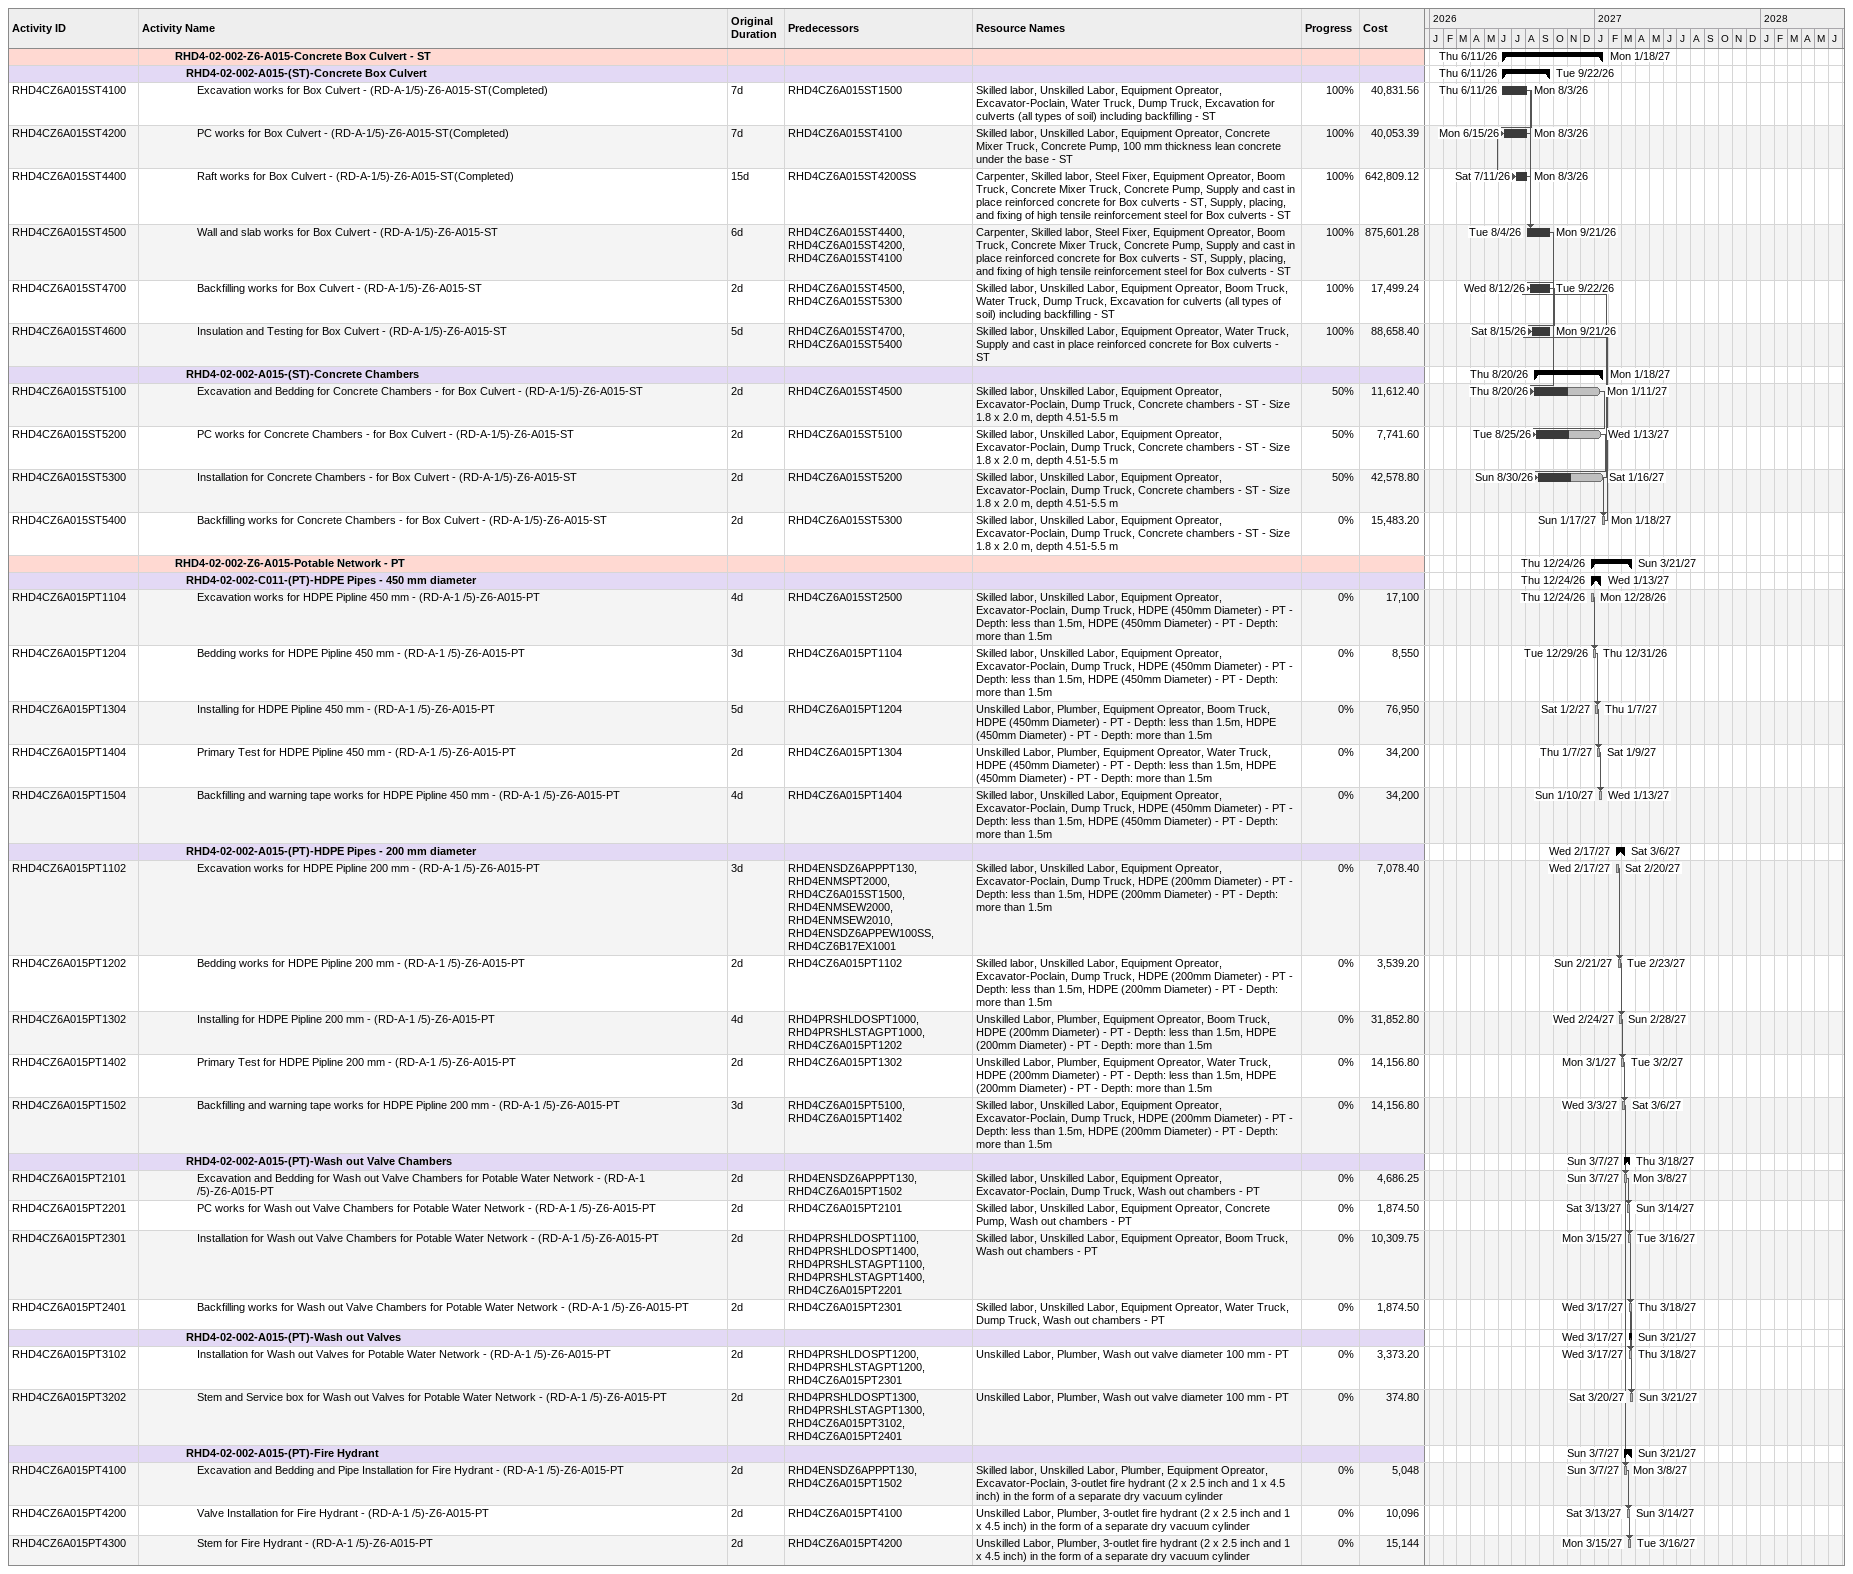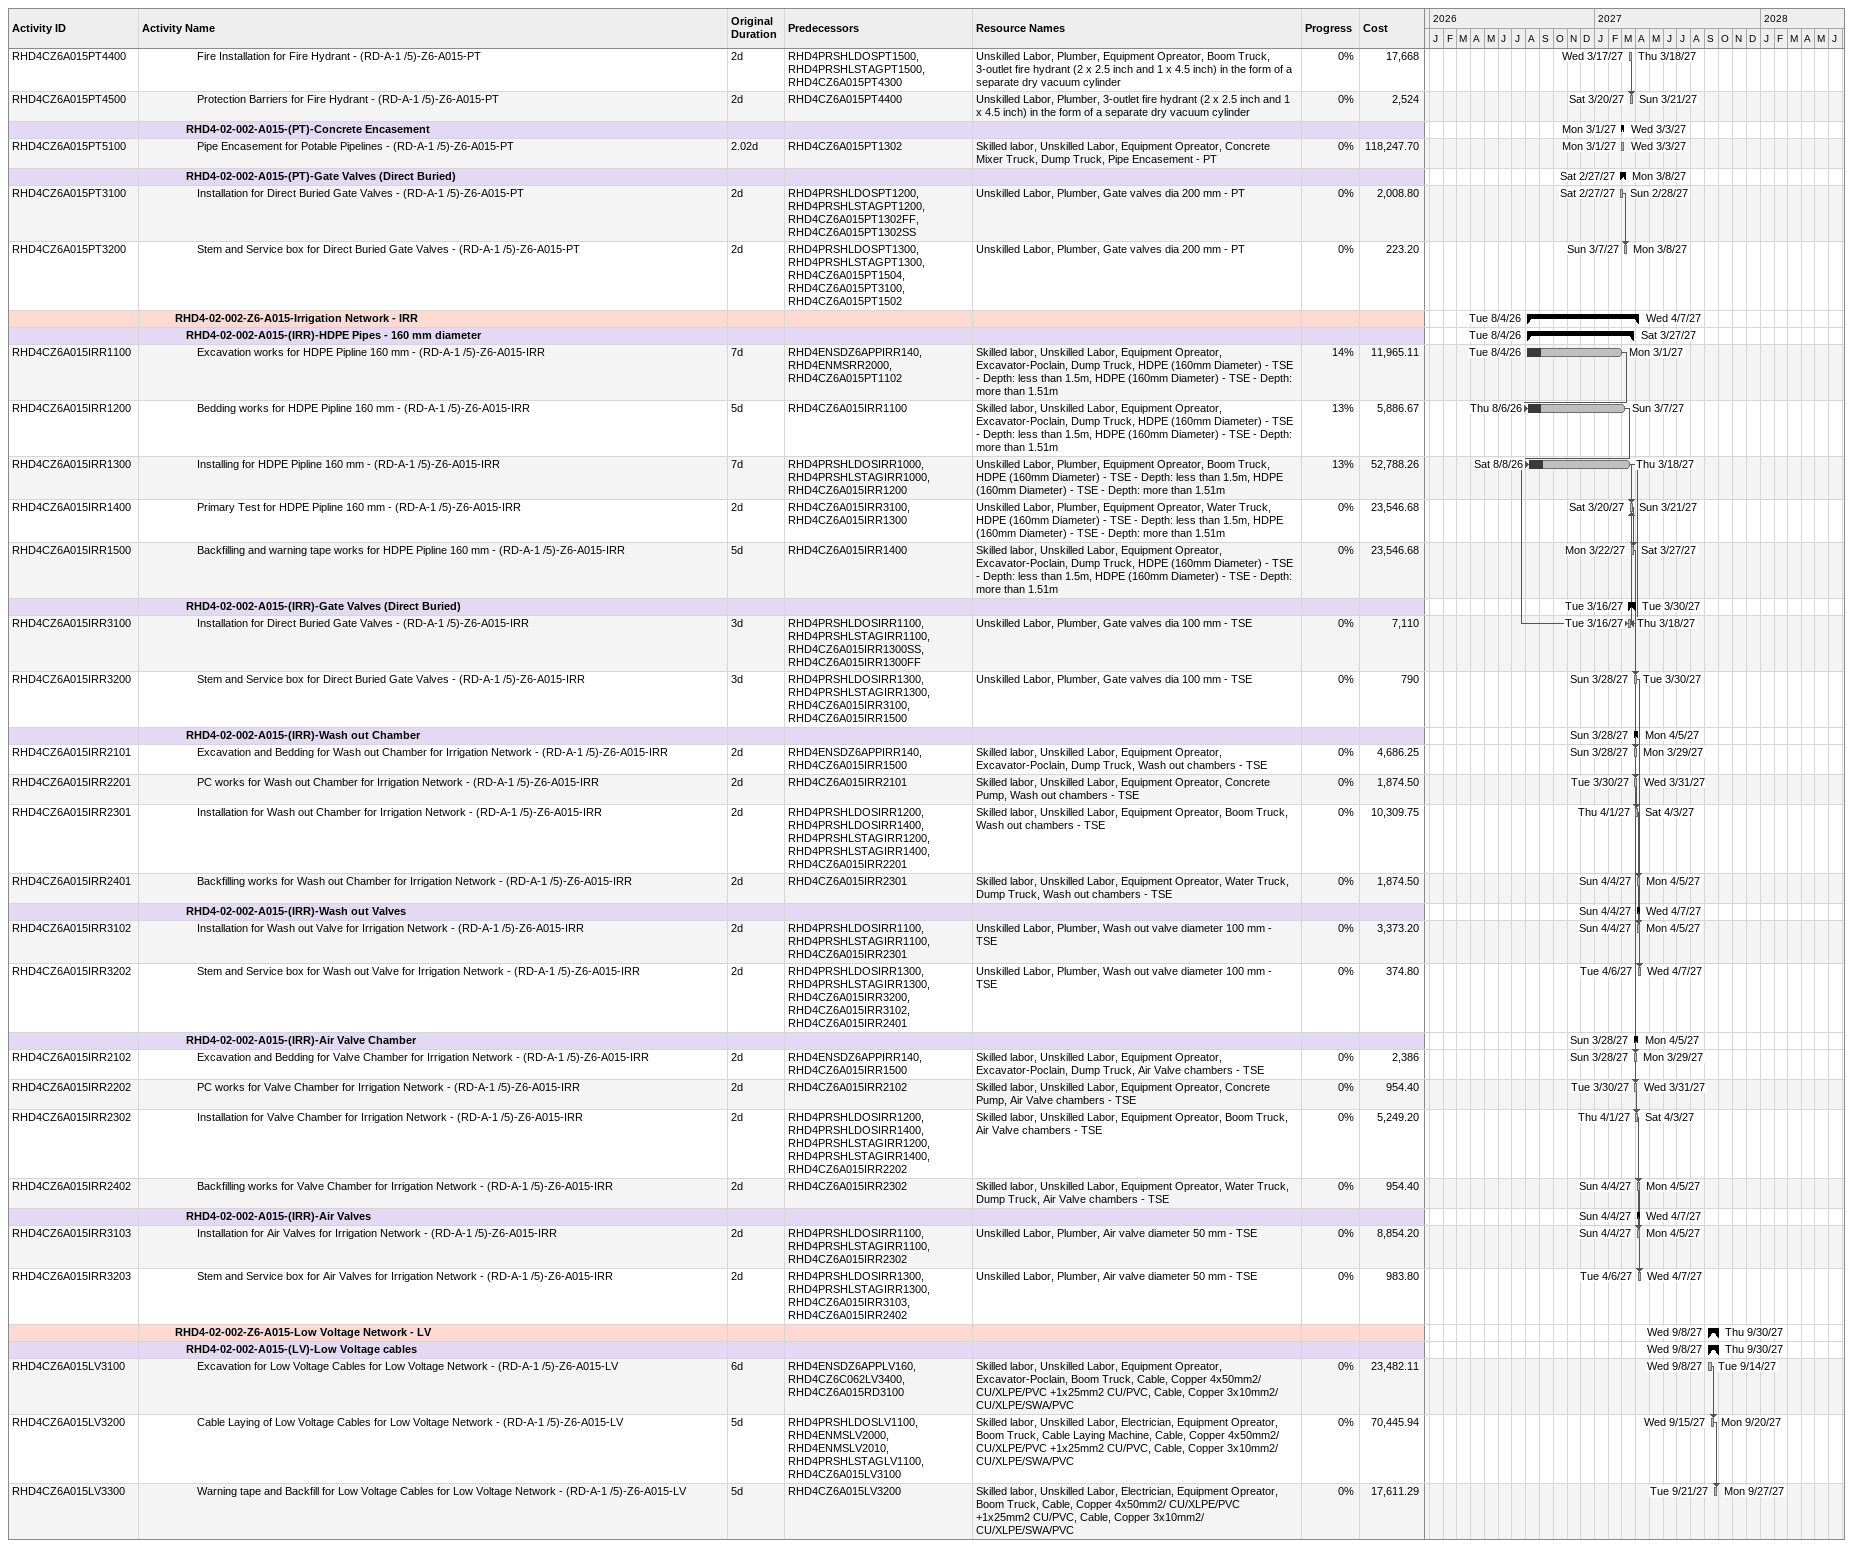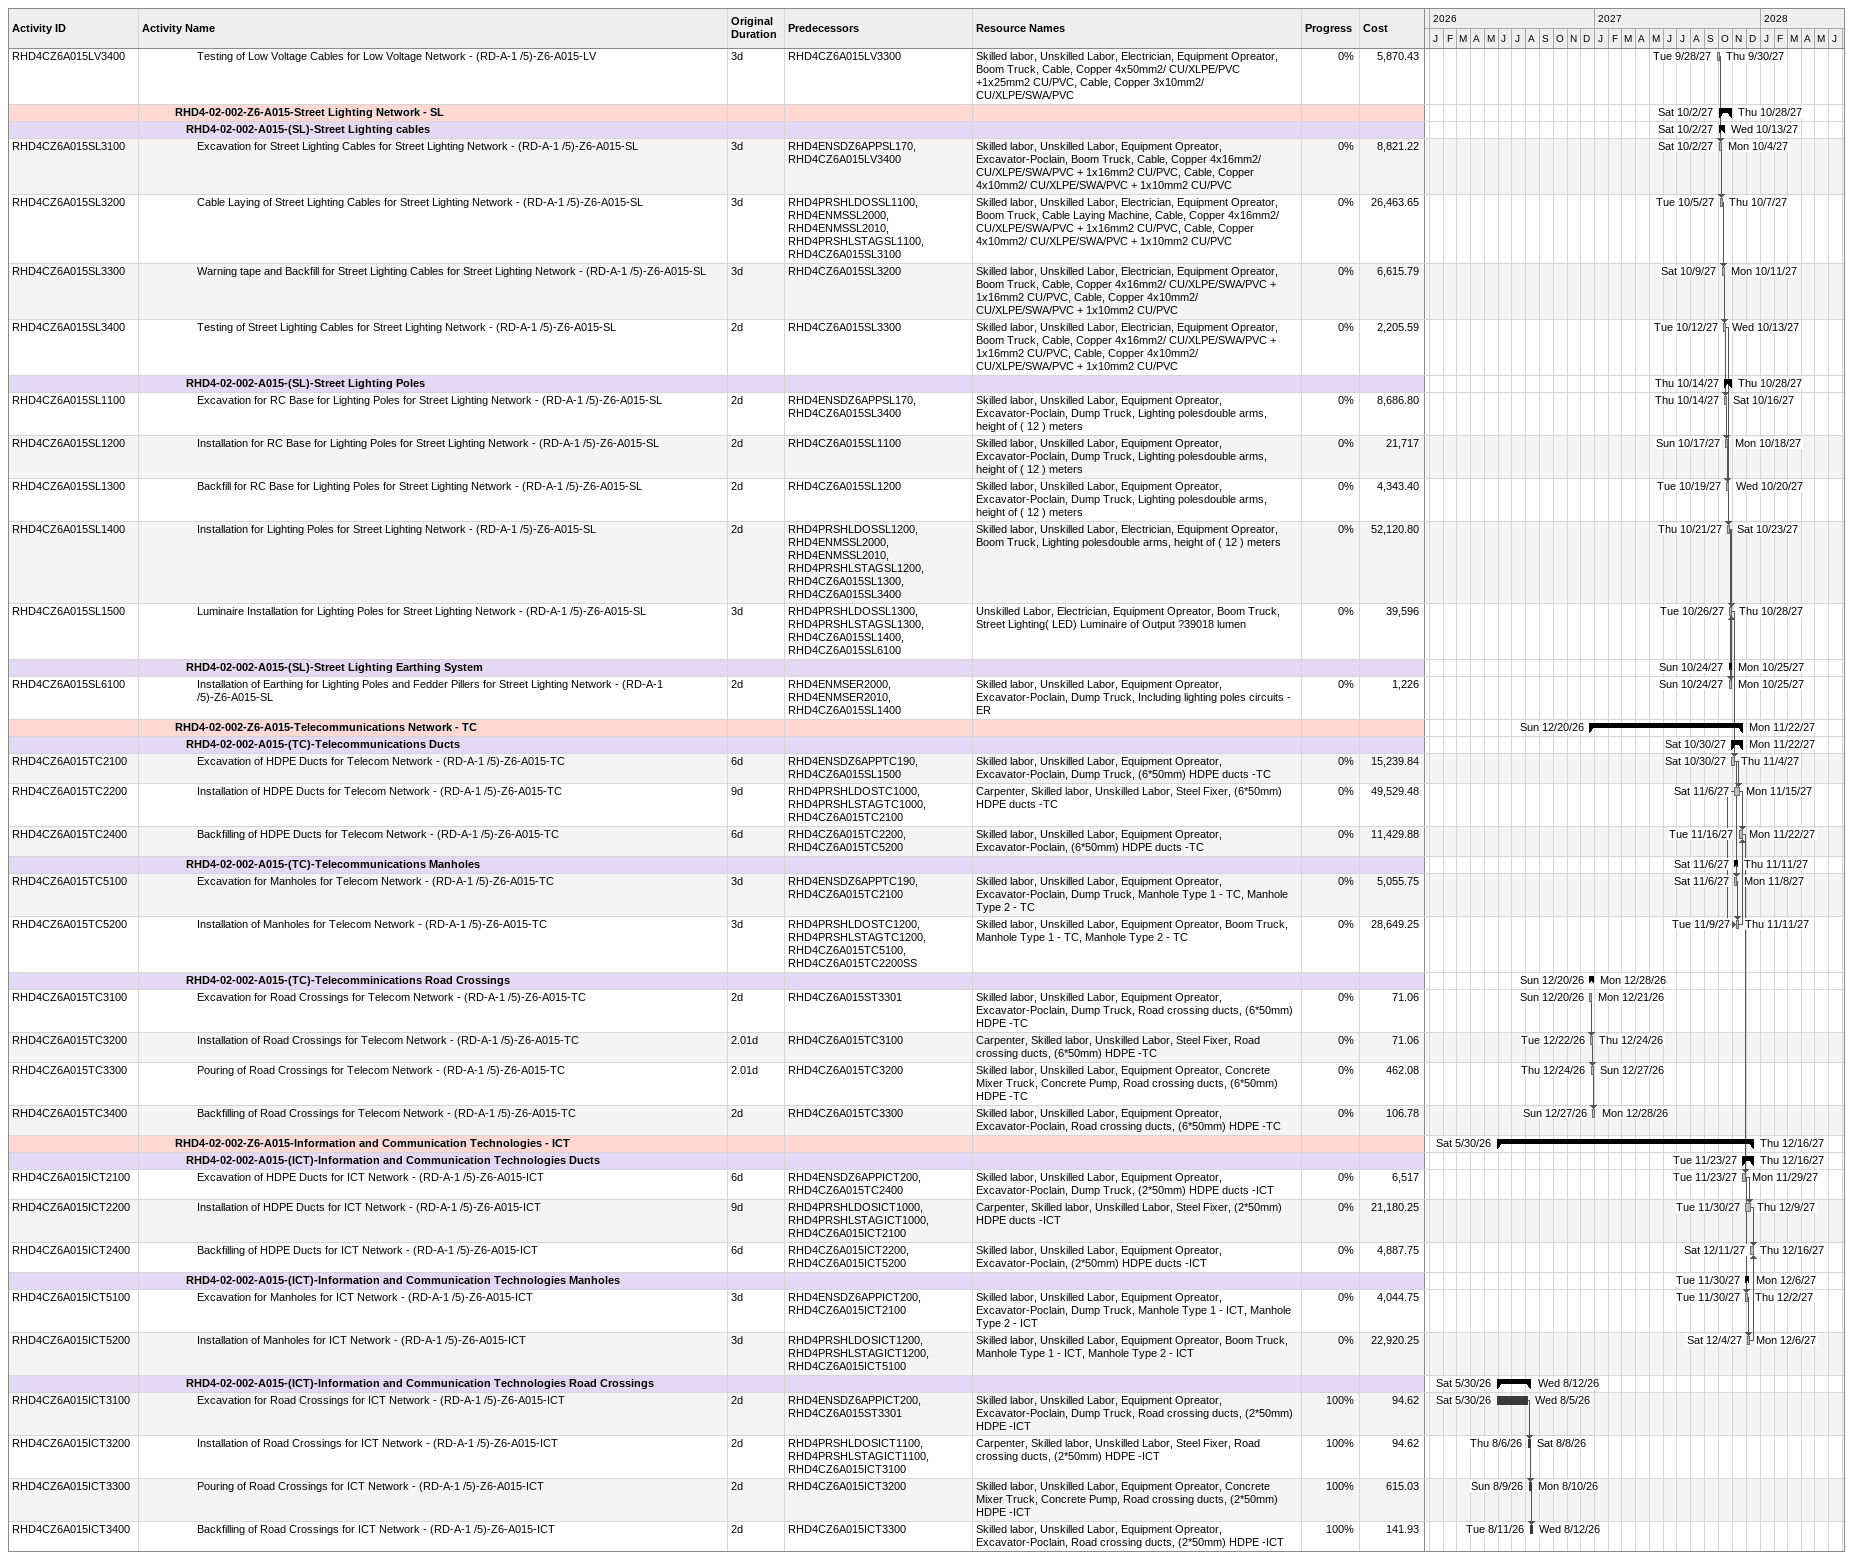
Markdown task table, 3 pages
| ID | Level | Task | Original duration | Start | Finish | Predecessors | Resources | % complete | Cost |
|---|---|---|---|---|---|---|---|---|---|
|  | 4 | **RHD4-02-002-Z6-A015-Concrete Box Culvert - ST** |  | 2026-06-11 | 2027-01-18 |  |  |  |  |
|  | 5 | **RHD4-02-002-A015-(ST)-Concrete Box Culvert** |  | 2026-06-11 | 2026-09-22 |  |  |  |  |
| RHD4CZ6A015ST4100 | 6 | Excavation works for Box Culvert - (RD-A-1/5)-Z6-A015-ST(Completed) | 7d | 2026-06-11 | 2026-08-03 | RHD4CZ6A015ST1500 | Skilled labor, Unskilled Labor, Equipment Opreator, Excavator-Poclain, Water Truck, Dump Truck, Excavation for culverts (all types of soil) including backfilling - ST | 100 | 40831.56 |
| RHD4CZ6A015ST4200 | 6 | PC works for Box Culvert - (RD-A-1/5)-Z6-A015-ST(Completed) | 7d | 2026-06-15 | 2026-08-03 | RHD4CZ6A015ST4100 | Skilled labor, Unskilled Labor, Equipment Opreator, Concrete Mixer Truck, Concrete Pump, 100 mm thickness lean concrete under the base - ST | 100 | 40053.39 |
| RHD4CZ6A015ST4400 | 6 | Raft works for Box Culvert - (RD-A-1/5)-Z6-A015-ST(Completed) | 15d | 2026-07-11 | 2026-08-03 | RHD4CZ6A015ST4200SS | Carpenter, Skilled labor, Steel Fixer, Equipment Opreator, Boom Truck, Concrete Mixer Truck, Concrete Pump, Supply and cast in place reinforced concrete for Box culverts - ST, Supply, placing, and fixing of high tensile reinforcement steel for Box culverts - ST | 100 | 642809.12 |
| RHD4CZ6A015ST4500 | 6 | Wall and slab works for Box Culvert - (RD-A-1/5)-Z6-A015-ST | 6d | 2026-08-04 | 2026-09-21 | RHD4CZ6A015ST4400, RHD4CZ6A015ST4200, RHD4CZ6A015ST4100 | Carpenter, Skilled labor, Steel Fixer, Equipment Opreator, Boom Truck, Concrete Mixer Truck, Concrete Pump, Supply and cast in place reinforced concrete for Box culverts - ST, Supply, placing, and fixing of high tensile reinforcement steel for Box culverts - ST | 100 | 875601.28 |
| RHD4CZ6A015ST4700 | 6 | Backfilling works for Box Culvert - (RD-A-1/5)-Z6-A015-ST | 2d | 2026-08-12 | 2026-09-22 | RHD4CZ6A015ST4500, RHD4CZ6A015ST5300 | Skilled labor, Unskilled Labor, Equipment Opreator, Boom Truck, Water Truck, Dump Truck, Excavation for culverts (all types of soil) including backfilling - ST | 100 | 17499.24 |
| RHD4CZ6A015ST4600 | 6 | Insulation and Testing for Box Culvert - (RD-A-1/5)-Z6-A015-ST | 5d | 2026-08-15 | 2026-09-21 | RHD4CZ6A015ST4700, RHD4CZ6A015ST5400 | Skilled labor, Unskilled Labor, Equipment Opreator, Water Truck, Supply and cast in place reinforced concrete for Box culverts - ST | 100 | 88658.40 |
|  | 5 | **RHD4-02-002-A015-(ST)-Concrete Chambers** |  | 2026-08-20 | 2027-01-18 |  |  |  |  |
| RHD4CZ6A015ST5100 | 6 | Excavation and Bedding for Concrete Chambers - for Box Culvert - (RD-A-1/5)-Z6-A015-ST | 2d | 2026-08-20 | 2027-01-11 | RHD4CZ6A015ST4500 | Skilled labor, Unskilled Labor, Equipment Opreator, Excavator-Poclain, Dump Truck, Concrete chambers - ST - Size 1.8 x 2.0 m, depth 4.51-5.5 m | 50 | 11612.40 |
| RHD4CZ6A015ST5200 | 6 | PC works for Concrete Chambers - for Box Culvert - (RD-A-1/5)-Z6-A015-ST | 2d | 2026-08-25 | 2027-01-13 | RHD4CZ6A015ST5100 | Skilled labor, Unskilled Labor, Equipment Opreator, Excavator-Poclain, Dump Truck, Concrete chambers - ST - Size 1.8 x 2.0 m, depth 4.51-5.5 m | 50 | 7741.60 |
| RHD4CZ6A015ST5300 | 6 | Installation for Concrete Chambers - for Box Culvert - (RD-A-1/5)-Z6-A015-ST | 2d | 2026-08-30 | 2027-01-16 | RHD4CZ6A015ST5200 | Skilled labor, Unskilled Labor, Equipment Opreator, Excavator-Poclain, Dump Truck, Concrete chambers - ST - Size 1.8 x 2.0 m, depth 4.51-5.5 m | 50 | 42578.80 |
| RHD4CZ6A015ST5400 | 6 | Backfilling works for Concrete Chambers - for Box Culvert - (RD-A-1/5)-Z6-A015-ST | 2d | 2027-01-17 | 2027-01-18 | RHD4CZ6A015ST5300 | Skilled labor, Unskilled Labor, Equipment Opreator, Excavator-Poclain, Dump Truck, Concrete chambers - ST - Size 1.8 x 2.0 m, depth 4.51-5.5 m | 0 | 15483.20 |
|  | 4 | **RHD4-02-002-Z6-A015-Potable Network - PT** |  | 2026-12-24 | 2027-03-21 |  |  |  |  |
|  | 5 | **RHD4-02-002-C011-(PT)-HDPE Pipes - 450 mm diameter** |  | 2026-12-24 | 2027-01-13 |  |  |  |  |
| RHD4CZ6A015PT1104 | 6 | Excavation works for HDPE Pipline 450 mm - (RD-A-1 /5)-Z6-A015-PT | 4d | 2026-12-24 | 2026-12-28 | RHD4CZ6A015ST2500 | Skilled labor, Unskilled Labor, Equipment Opreator, Excavator-Poclain, Dump Truck, HDPE (450mm Diameter) - PT - Depth: less than 1.5m, HDPE (450mm Diameter) - PT - Depth: more than 1.5m | 0 | 17100 |
| RHD4CZ6A015PT1204 | 6 | Bedding works for HDPE Pipline 450 mm - (RD-A-1 /5)-Z6-A015-PT | 3d | 2026-12-29 | 2026-12-31 | RHD4CZ6A015PT1104 | Skilled labor, Unskilled Labor, Equipment Opreator, Excavator-Poclain, Dump Truck, HDPE (450mm Diameter) - PT - Depth: less than 1.5m, HDPE (450mm Diameter) - PT - Depth: more than 1.5m | 0 | 8550 |
| RHD4CZ6A015PT1304 | 6 | Installing for HDPE Pipline 450 mm - (RD-A-1 /5)-Z6-A015-PT | 5d | 2027-01-02 | 2027-01-07 | RHD4CZ6A015PT1204 | Unskilled Labor, Plumber, Equipment Opreator, Boom Truck, HDPE (450mm Diameter) - PT - Depth: less than 1.5m, HDPE (450mm Diameter) - PT - Depth: more than 1.5m | 0 | 76950 |
| RHD4CZ6A015PT1404 | 6 | Primary Test for HDPE Pipline 450 mm - (RD-A-1 /5)-Z6-A015-PT | 2d | 2027-01-07 | 2027-01-09 | RHD4CZ6A015PT1304 | Unskilled Labor, Plumber, Equipment Opreator, Water Truck, HDPE (450mm Diameter) - PT - Depth: less than 1.5m, HDPE (450mm Diameter) - PT - Depth: more than 1.5m | 0 | 34200 |
| RHD4CZ6A015PT1504 | 6 | Backfilling and warning tape works for HDPE Pipline 450 mm - (RD-A-1 /5)-Z6-A015-PT | 4d | 2027-01-10 | 2027-01-13 | RHD4CZ6A015PT1404 | Skilled labor, Unskilled Labor, Equipment Opreator, Excavator-Poclain, Dump Truck, HDPE (450mm Diameter) - PT - Depth: less than 1.5m, HDPE (450mm Diameter) - PT - Depth: more than 1.5m | 0 | 34200 |
|  | 5 | **RHD4-02-002-A015-(PT)-HDPE Pipes - 200 mm diameter** |  | 2027-02-17 | 2027-03-06 |  |  |  |  |
| RHD4CZ6A015PT1102 | 6 | Excavation works for HDPE Pipline 200 mm - (RD-A-1 /5)-Z6-A015-PT | 3d | 2027-02-17 | 2027-02-20 | RHD4ENSDZ6APPPT130, RHD4ENMSPT2000, RHD4CZ6A015ST1500, RHD4ENMSEW2000, RHD4ENMSEW2010, RHD4ENSDZ6APPEW100SS, RHD4CZ6B17EX1001 | Skilled labor, Unskilled Labor, Equipment Opreator, Excavator-Poclain, Dump Truck, HDPE (200mm Diameter) - PT - Depth: less than 1.5m, HDPE (200mm Diameter) - PT - Depth: more than 1.5m | 0 | 7078.40 |
| RHD4CZ6A015PT1202 | 6 | Bedding works for HDPE Pipline 200 mm - (RD-A-1 /5)-Z6-A015-PT | 2d | 2027-02-21 | 2027-02-23 | RHD4CZ6A015PT1102 | Skilled labor, Unskilled Labor, Equipment Opreator, Excavator-Poclain, Dump Truck, HDPE (200mm Diameter) - PT - Depth: less than 1.5m, HDPE (200mm Diameter) - PT - Depth: more than 1.5m | 0 | 3539.20 |
| RHD4CZ6A015PT1302 | 6 | Installing for HDPE Pipline 200 mm - (RD-A-1 /5)-Z6-A015-PT | 4d | 2027-02-24 | 2027-02-28 | RHD4PRSHLDOSPT1000, RHD4PRSHLSTAGPT1000, RHD4CZ6A015PT1202 | Unskilled Labor, Plumber, Equipment Opreator, Boom Truck, HDPE (200mm Diameter) - PT - Depth: less than 1.5m, HDPE (200mm Diameter) - PT - Depth: more than 1.5m | 0 | 31852.80 |
| RHD4CZ6A015PT1402 | 6 | Primary Test for HDPE Pipline 200 mm - (RD-A-1 /5)-Z6-A015-PT | 2d | 2027-03-01 | 2027-03-02 | RHD4CZ6A015PT1302 | Unskilled Labor, Plumber, Equipment Opreator, Water Truck, HDPE (200mm Diameter) - PT - Depth: less than 1.5m, HDPE (200mm Diameter) - PT - Depth: more than 1.5m | 0 | 14156.80 |
| RHD4CZ6A015PT1502 | 6 | Backfilling and warning tape works for HDPE Pipline 200 mm - (RD-A-1 /5)-Z6-A015-PT | 3d | 2027-03-03 | 2027-03-06 | RHD4CZ6A015PT5100, RHD4CZ6A015PT1402 | Skilled labor, Unskilled Labor, Equipment Opreator, Excavator-Poclain, Dump Truck, HDPE (200mm Diameter) - PT - Depth: less than 1.5m, HDPE (200mm Diameter) - PT - Depth: more than 1.5m | 0 | 14156.80 |
|  | 5 | **RHD4-02-002-A015-(PT)-Wash out Valve Chambers** |  | 2027-03-07 | 2027-03-18 |  |  |  |  |
| RHD4CZ6A015PT2101 | 6 | Excavation and Bedding for Wash out Valve Chambers for Potable Water Network - (RD-A-1 /5)-Z6-A015-PT | 2d | 2027-03-07 | 2027-03-08 | RHD4ENSDZ6APPPT130, RHD4CZ6A015PT1502 | Skilled labor, Unskilled Labor, Equipment Opreator, Excavator-Poclain, Dump Truck, Wash out chambers - PT | 0 | 4686.25 |
| RHD4CZ6A015PT2201 | 6 | PC works for Wash out Valve Chambers for Potable Water Network - (RD-A-1 /5)-Z6-A015-PT | 2d | 2027-03-13 | 2027-03-14 | RHD4CZ6A015PT2101 | Skilled labor, Unskilled Labor, Equipment Opreator, Concrete Pump, Wash out chambers - PT | 0 | 1874.50 |
| RHD4CZ6A015PT2301 | 6 | Installation for Wash out Valve Chambers for Potable Water Network - (RD-A-1 /5)-Z6-A015-PT | 2d | 2027-03-15 | 2027-03-16 | RHD4PRSHLDOSPT1100, RHD4PRSHLDOSPT1400, RHD4PRSHLSTAGPT1100, RHD4PRSHLSTAGPT1400, RHD4CZ6A015PT2201 | Skilled labor, Unskilled Labor, Equipment Opreator, Boom Truck, Wash out chambers - PT | 0 | 10309.75 |
| RHD4CZ6A015PT2401 | 6 | Backfilling works for Wash out Valve Chambers for Potable Water Network - (RD-A-1 /5)-Z6-A015-PT | 2d | 2027-03-17 | 2027-03-18 | RHD4CZ6A015PT2301 | Skilled labor, Unskilled Labor, Equipment Opreator, Water Truck, Dump Truck, Wash out chambers - PT | 0 | 1874.50 |
|  | 5 | **RHD4-02-002-A015-(PT)-Wash out Valves** |  | 2027-03-17 | 2027-03-21 |  |  |  |  |
| RHD4CZ6A015PT3102 | 6 | Installation for Wash out Valves for Potable Water Network - (RD-A-1 /5)-Z6-A015-PT | 2d | 2027-03-17 | 2027-03-18 | RHD4PRSHLDOSPT1200, RHD4PRSHLSTAGPT1200, RHD4CZ6A015PT2301 | Unskilled Labor, Plumber, Wash out valve diameter 100 mm - PT | 0 | 3373.20 |
| RHD4CZ6A015PT3202 | 6 | Stem and Service box for Wash out Valves for Potable Water Network - (RD-A-1 /5)-Z6-A015-PT | 2d | 2027-03-20 | 2027-03-21 | RHD4PRSHLDOSPT1300, RHD4PRSHLSTAGPT1300, RHD4CZ6A015PT3102, RHD4CZ6A015PT2401 | Unskilled Labor, Plumber, Wash out valve diameter 100 mm - PT | 0 | 374.80 |
|  | 5 | **RHD4-02-002-A015-(PT)-Fire Hydrant** |  | 2027-03-07 | 2027-03-21 |  |  |  |  |
| RHD4CZ6A015PT4100 | 6 | Excavation and Bedding and Pipe Installation for Fire Hydrant - (RD-A-1 /5)-Z6-A015-PT | 2d | 2027-03-07 | 2027-03-08 | RHD4ENSDZ6APPPT130, RHD4CZ6A015PT1502 | Skilled labor, Unskilled Labor, Plumber, Equipment Opreator, Excavator-Poclain, 3-outlet fire hydrant (2 x 2.5 inch and 1 x 4.5 inch) in the form of a separate dry vacuum cylinder | 0 | 5048 |
| RHD4CZ6A015PT4200 | 6 | Valve Installation for Fire Hydrant - (RD-A-1 /5)-Z6-A015-PT | 2d | 2027-03-13 | 2027-03-14 | RHD4CZ6A015PT4100 | Unskilled Labor, Plumber, 3-outlet fire hydrant (2 x 2.5 inch and 1 x 4.5 inch) in the form of a separate dry vacuum cylinder | 0 | 10096 |
| RHD4CZ6A015PT4300 | 6 | Stem for Fire Hydrant - (RD-A-1 /5)-Z6-A015-PT | 2d | 2027-03-15 | 2027-03-16 | RHD4CZ6A015PT4200 | Unskilled Labor, Plumber, 3-outlet fire hydrant (2 x 2.5 inch and 1 x 4.5 inch) in the form of a separate dry vacuum cylinder | 0 | 15144 |
| RHD4CZ6A015PT4400 | 6 | Fire Installation for Fire Hydrant - (RD-A-1 /5)-Z6-A015-PT | 2d | 2027-03-17 | 2027-03-18 | RHD4PRSHLDOSPT1500, RHD4PRSHLSTAGPT1500, RHD4CZ6A015PT4300 | Unskilled Labor, Plumber, Equipment Opreator, Boom Truck, 3-outlet fire hydrant (2 x 2.5 inch and 1 x 4.5 inch) in the form of a separate dry vacuum cylinder | 0 | 17668 |
| RHD4CZ6A015PT4500 | 6 | Protection Barriers for Fire Hydrant - (RD-A-1 /5)-Z6-A015-PT | 2d | 2027-03-20 | 2027-03-21 | RHD4CZ6A015PT4400 | Unskilled Labor, Plumber, 3-outlet fire hydrant (2 x 2.5 inch and 1 x 4.5 inch) in the form of a separate dry vacuum cylinder | 0 | 2524 |
|  | 5 | **RHD4-02-002-A015-(PT)-Concrete Encasement** |  | 2027-03-01 | 2027-03-03 |  |  |  |  |
| RHD4CZ6A015PT5100 | 6 | Pipe Encasement for Potable Pipelines - (RD-A-1 /5)-Z6-A015-PT | 2.02d | 2027-03-01 | 2027-03-03 | RHD4CZ6A015PT1302 | Skilled labor, Unskilled Labor, Equipment Opreator, Concrete Mixer Truck, Dump Truck, Pipe Encasement - PT | 0 | 118247.70 |
|  | 5 | **RHD4-02-002-A015-(PT)-Gate Valves (Direct Buried)** |  | 2027-02-27 | 2027-03-08 |  |  |  |  |
| RHD4CZ6A015PT3100 | 6 | Installation for Direct Buried Gate Valves - (RD-A-1 /5)-Z6-A015-PT | 2d | 2027-02-27 | 2027-02-28 | RHD4PRSHLDOSPT1200, RHD4PRSHLSTAGPT1200, RHD4CZ6A015PT1302FF, RHD4CZ6A015PT1302SS | Unskilled Labor, Plumber, Gate valves dia 200 mm - PT | 0 | 2008.80 |
| RHD4CZ6A015PT3200 | 6 | Stem and Service box for Direct Buried Gate Valves - (RD-A-1 /5)-Z6-A015-PT | 2d | 2027-03-07 | 2027-03-08 | RHD4PRSHLDOSPT1300, RHD4PRSHLSTAGPT1300, RHD4CZ6A015PT1504, RHD4CZ6A015PT3100, RHD4CZ6A015PT1502 | Unskilled Labor, Plumber, Gate valves dia 200 mm - PT | 0 | 223.20 |
|  | 4 | **RHD4-02-002-Z6-A015-Irrigation Network - IRR** |  | 2026-08-04 | 2027-04-07 |  |  |  |  |
|  | 5 | **RHD4-02-002-A015-(IRR)-HDPE Pipes - 160 mm diameter** |  | 2026-08-04 | 2027-03-27 |  |  |  |  |
| RHD4CZ6A015IRR1100 | 6 | Excavation works for HDPE Pipline 160 mm - (RD-A-1 /5)-Z6-A015-IRR | 7d | 2026-08-04 | 2027-03-01 | RHD4ENSDZ6APPIRR140, RHD4ENMSRR2000, RHD4CZ6A015PT1102 | Skilled labor, Unskilled Labor, Equipment Opreator, Excavator-Poclain, Dump Truck, HDPE (160mm Diameter) - TSE - Depth: less than 1.5m, HDPE (160mm Diameter) - TSE - Depth: more than 1.51m | 14 | 11965.11 |
| RHD4CZ6A015IRR1200 | 6 | Bedding works for HDPE Pipline 160 mm - (RD-A-1 /5)-Z6-A015-IRR | 5d | 2026-08-06 | 2027-03-07 | RHD4CZ6A015IRR1100 | Skilled labor, Unskilled Labor, Equipment Opreator, Excavator-Poclain, Dump Truck, HDPE (160mm Diameter) - TSE - Depth: less than 1.5m, HDPE (160mm Diameter) - TSE - Depth: more than 1.51m | 13 | 5886.67 |
| RHD4CZ6A015IRR1300 | 6 | Installing for HDPE Pipline 160 mm - (RD-A-1 /5)-Z6-A015-IRR | 7d | 2026-08-08 | 2027-03-18 | RHD4PRSHLDOSIRR1000, RHD4PRSHLSTAGIRR1000, RHD4CZ6A015IRR1200 | Unskilled Labor, Plumber, Equipment Opreator, Boom Truck, HDPE (160mm Diameter) - TSE - Depth: less than 1.5m, HDPE (160mm Diameter) - TSE - Depth: more than 1.51m | 13 | 52788.26 |
| RHD4CZ6A015IRR1400 | 6 | Primary Test for HDPE Pipline 160 mm - (RD-A-1 /5)-Z6-A015-IRR | 2d | 2027-03-20 | 2027-03-21 | RHD4CZ6A015IRR3100, RHD4CZ6A015IRR1300 | Unskilled Labor, Plumber, Equipment Opreator, Water Truck, HDPE (160mm Diameter) - TSE - Depth: less than 1.5m, HDPE (160mm Diameter) - TSE - Depth: more than 1.51m | 0 | 23546.68 |
| RHD4CZ6A015IRR1500 | 6 | Backfilling and warning tape works for HDPE Pipline 160 mm - (RD-A-1 /5)-Z6-A015-IRR | 5d | 2027-03-22 | 2027-03-27 | RHD4CZ6A015IRR1400 | Skilled labor, Unskilled Labor, Equipment Opreator, Excavator-Poclain, Dump Truck, HDPE (160mm Diameter) - TSE - Depth: less than 1.5m, HDPE (160mm Diameter) - TSE - Depth: more than 1.51m | 0 | 23546.68 |
|  | 5 | **RHD4-02-002-A015-(IRR)-Gate Valves (Direct Buried)** |  | 2027-03-16 | 2027-03-30 |  |  |  |  |
| RHD4CZ6A015IRR3100 | 6 | Installation for Direct Buried Gate Valves - (RD-A-1 /5)-Z6-A015-IRR | 3d | 2027-03-16 | 2027-03-18 | RHD4PRSHLDOSIRR1100, RHD4PRSHLSTAGIRR1100, RHD4CZ6A015IRR1300SS, RHD4CZ6A015IRR1300FF | Unskilled Labor, Plumber, Gate valves dia 100 mm - TSE | 0 | 7110 |
| RHD4CZ6A015IRR3200 | 6 | Stem and Service box for Direct Buried Gate Valves - (RD-A-1 /5)-Z6-A015-IRR | 3d | 2027-03-28 | 2027-03-30 | RHD4PRSHLDOSIRR1300, RHD4PRSHLSTAGIRR1300, RHD4CZ6A015IRR3100, RHD4CZ6A015IRR1500 | Unskilled Labor, Plumber, Gate valves dia 100 mm - TSE | 0 | 790 |
|  | 5 | **RHD4-02-002-A015-(IRR)-Wash out Chamber** |  | 2027-03-28 | 2027-04-05 |  |  |  |  |
| RHD4CZ6A015IRR2101 | 6 | Excavation and Bedding for Wash out Chamber for Irrigation Network - (RD-A-1 /5)-Z6-A015-IRR | 2d | 2027-03-28 | 2027-03-29 | RHD4ENSDZ6APPIRR140, RHD4CZ6A015IRR1500 | Skilled labor, Unskilled Labor, Equipment Opreator, Excavator-Poclain, Dump Truck, Wash out chambers - TSE | 0 | 4686.25 |
| RHD4CZ6A015IRR2201 | 6 | PC works for Wash out Chamber for Irrigation Network - (RD-A-1 /5)-Z6-A015-IRR | 2d | 2027-03-30 | 2027-03-31 | RHD4CZ6A015IRR2101 | Skilled labor, Unskilled Labor, Equipment Opreator, Concrete Pump, Wash out chambers - TSE | 0 | 1874.50 |
| RHD4CZ6A015IRR2301 | 6 | Installation for Wash out Chamber for Irrigation Network - (RD-A-1 /5)-Z6-A015-IRR | 2d | 2027-04-01 | 2027-04-03 | RHD4PRSHLDOSIRR1200, RHD4PRSHLDOSIRR1400, RHD4PRSHLSTAGIRR1200, RHD4PRSHLSTAGIRR1400, RHD4CZ6A015IRR2201 | Skilled labor, Unskilled Labor, Equipment Opreator, Boom Truck, Wash out chambers - TSE | 0 | 10309.75 |
| RHD4CZ6A015IRR2401 | 6 | Backfilling works for Wash out Chamber for Irrigation Network - (RD-A-1 /5)-Z6-A015-IRR | 2d | 2027-04-04 | 2027-04-05 | RHD4CZ6A015IRR2301 | Skilled labor, Unskilled Labor, Equipment Opreator, Water Truck, Dump Truck, Wash out chambers - TSE | 0 | 1874.50 |
|  | 5 | **RHD4-02-002-A015-(IRR)-Wash out Valves** |  | 2027-04-04 | 2027-04-07 |  |  |  |  |
| RHD4CZ6A015IRR3102 | 6 | Installation for Wash out Valve for Irrigation Network - (RD-A-1 /5)-Z6-A015-IRR | 2d | 2027-04-04 | 2027-04-05 | RHD4PRSHLDOSIRR1100, RHD4PRSHLSTAGIRR1100, RHD4CZ6A015IRR2301 | Unskilled Labor, Plumber, Wash out valve diameter 100 mm - TSE | 0 | 3373.20 |
| RHD4CZ6A015IRR3202 | 6 | Stem and Service box for Wash out Valve for Irrigation Network - (RD-A-1 /5)-Z6-A015-IRR | 2d | 2027-04-06 | 2027-04-07 | RHD4PRSHLDOSIRR1300, RHD4PRSHLSTAGIRR1300, RHD4CZ6A015IRR3200, RHD4CZ6A015IRR3102, RHD4CZ6A015IRR2401 | Unskilled Labor, Plumber, Wash out valve diameter 100 mm - TSE | 0 | 374.80 |
|  | 5 | **RHD4-02-002-A015-(IRR)-Air Valve Chamber** |  | 2027-03-28 | 2027-04-05 |  |  |  |  |
| RHD4CZ6A015IRR2102 | 6 | Excavation and Bedding for Valve Chamber for Irrigation Network - (RD-A-1 /5)-Z6-A015-IRR | 2d | 2027-03-28 | 2027-03-29 | RHD4ENSDZ6APPIRR140, RHD4CZ6A015IRR1500 | Skilled labor, Unskilled Labor, Equipment Opreator, Excavator-Poclain, Dump Truck, Air Valve chambers - TSE | 0 | 2386 |
| RHD4CZ6A015IRR2202 | 6 | PC works for Valve Chamber for Irrigation Network - (RD-A-1 /5)-Z6-A015-IRR | 2d | 2027-03-30 | 2027-03-31 | RHD4CZ6A015IRR2102 | Skilled labor, Unskilled Labor, Equipment Opreator, Concrete Pump, Air Valve chambers - TSE | 0 | 954.40 |
| RHD4CZ6A015IRR2302 | 6 | Installation for Valve Chamber for Irrigation Network - (RD-A-1 /5)-Z6-A015-IRR | 2d | 2027-04-01 | 2027-04-03 | RHD4PRSHLDOSIRR1200, RHD4PRSHLDOSIRR1400, RHD4PRSHLSTAGIRR1200, RHD4PRSHLSTAGIRR1400, RHD4CZ6A015IRR2202 | Skilled labor, Unskilled Labor, Equipment Opreator, Boom Truck, Air Valve chambers - TSE | 0 | 5249.20 |
| RHD4CZ6A015IRR2402 | 6 | Backfilling works for Valve Chamber for Irrigation Network - (RD-A-1 /5)-Z6-A015-IRR | 2d | 2027-04-04 | 2027-04-05 | RHD4CZ6A015IRR2302 | Skilled labor, Unskilled Labor, Equipment Opreator, Water Truck, Dump Truck, Air Valve chambers - TSE | 0 | 954.40 |
|  | 5 | **RHD4-02-002-A015-(IRR)-Air Valves** |  | 2027-04-04 | 2027-04-07 |  |  |  |  |
| RHD4CZ6A015IRR3103 | 6 | Installation for Air Valves for Irrigation Network - (RD-A-1 /5)-Z6-A015-IRR | 2d | 2027-04-04 | 2027-04-05 | RHD4PRSHLDOSIRR1100, RHD4PRSHLSTAGIRR1100, RHD4CZ6A015IRR2302 | Unskilled Labor, Plumber, Air valve diameter 50 mm - TSE | 0 | 8854.20 |
| RHD4CZ6A015IRR3203 | 6 | Stem and Service box for Air Valves for Irrigation Network - (RD-A-1 /5)-Z6-A015-IRR | 2d | 2027-04-06 | 2027-04-07 | RHD4PRSHLDOSIRR1300, RHD4PRSHLSTAGIRR1300, RHD4CZ6A015IRR3103, RHD4CZ6A015IRR2402 | Unskilled Labor, Plumber, Air valve diameter 50 mm - TSE | 0 | 983.80 |
|  | 4 | **RHD4-02-002-Z6-A015-Low Voltage Network - LV** |  | 2027-09-08 | 2027-09-30 |  |  |  |  |
|  | 5 | **RHD4-02-002-A015-(LV)-Low Voltage cables** |  | 2027-09-08 | 2027-09-30 |  |  |  |  |
| RHD4CZ6A015LV3100 | 6 | Excavation for Low Voltage Cables for Low Voltage Network - (RD-A-1 /5)-Z6-A015-LV | 6d | 2027-09-08 | 2027-09-14 | RHD4ENSDZ6APPLV160, RHD4CZ6C062LV3400, RHD4CZ6A015RD3100 | Skilled labor, Unskilled Labor, Equipment Opreator, Excavator-Poclain, Boom Truck, Cable, Copper 4x50mm2/ CU/XLPE/PVC +1x25mm2 CU/PVC, Cable, Copper 3x10mm2/ CU/XLPE/SWA/PVC | 0 | 23482.11 |
| RHD4CZ6A015LV3200 | 6 | Cable Laying of Low Voltage Cables for Low Voltage Network - (RD-A-1 /5)-Z6-A015-LV | 5d | 2027-09-15 | 2027-09-20 | RHD4PRSHLDOSLV1100, RHD4ENMSLV2000, RHD4ENMSLV2010, RHD4PRSHLSTAGLV1100, RHD4CZ6A015LV3100 | Skilled labor, Unskilled Labor, Electrician, Equipment Opreator, Boom Truck, Cable Laying Machine, Cable, Copper 4x50mm2/ CU/XLPE/PVC +1x25mm2 CU/PVC, Cable, Copper 3x10mm2/ CU/XLPE/SWA/PVC | 0 | 70445.94 |
| RHD4CZ6A015LV3300 | 6 | Warning tape and Backfill for Low Voltage Cables for Low Voltage Network - (RD-A-1 /5)-Z6-A015-LV | 5d | 2027-09-21 | 2027-09-27 | RHD4CZ6A015LV3200 | Skilled labor, Unskilled Labor, Electrician, Equipment Opreator, Boom Truck, Cable, Copper 4x50mm2/ CU/XLPE/PVC +1x25mm2 CU/PVC, Cable, Copper 3x10mm2/ CU/XLPE/SWA/PVC | 0 | 17611.29 |
| RHD4CZ6A015LV3400 | 6 | Testing of Low Voltage Cables for Low Voltage Network - (RD-A-1 /5)-Z6-A015-LV | 3d | 2027-09-28 | 2027-09-30 | RHD4CZ6A015LV3300 | Skilled labor, Unskilled Labor, Electrician, Equipment Opreator, Boom Truck, Cable, Copper 4x50mm2/ CU/XLPE/PVC +1x25mm2 CU/PVC, Cable, Copper 3x10mm2/ CU/XLPE/SWA/PVC | 0 | 5870.43 |
|  | 4 | **RHD4-02-002-Z6-A015-Street Lighting Network - SL** |  | 2027-10-02 | 2027-10-28 |  |  |  |  |
|  | 5 | **RHD4-02-002-A015-(SL)-Street Lighting cables** |  | 2027-10-02 | 2027-10-13 |  |  |  |  |
| RHD4CZ6A015SL3100 | 6 | Excavation for Street Lighting Cables for Street Lighting Network - (RD-A-1 /5)-Z6-A015-SL | 3d | 2027-10-02 | 2027-10-04 | RHD4ENSDZ6APPSL170, RHD4CZ6A015LV3400 | Skilled labor, Unskilled Labor, Equipment Opreator, Excavator-Poclain, Boom Truck, Cable, Copper 4x16mm2/ CU/XLPE/SWA/PVC + 1x16mm2 CU/PVC, Cable, Copper 4x10mm2/ CU/XLPE/SWA/PVC + 1x10mm2 CU/PVC | 0 | 8821.22 |
| RHD4CZ6A015SL3200 | 6 | Cable Laying of Street Lighting Cables for Street Lighting Network - (RD-A-1 /5)-Z6-A015-SL | 3d | 2027-10-05 | 2027-10-07 | RHD4PRSHLDOSSL1100, RHD4ENMSSL2000, RHD4ENMSSL2010, RHD4PRSHLSTAGSL1100, RHD4CZ6A015SL3100 | Skilled labor, Unskilled Labor, Electrician, Equipment Opreator, Boom Truck, Cable Laying Machine, Cable, Copper 4x16mm2/ CU/XLPE/SWA/PVC + 1x16mm2 CU/PVC, Cable, Copper 4x10mm2/ CU/XLPE/SWA/PVC + 1x10mm2 CU/PVC | 0 | 26463.65 |
| RHD4CZ6A015SL3300 | 6 | Warning tape and Backfill for Street Lighting Cables for Street Lighting Network - (RD-A-1 /5)-Z6-A015-SL | 3d | 2027-10-09 | 2027-10-11 | RHD4CZ6A015SL3200 | Skilled labor, Unskilled Labor, Electrician, Equipment Opreator, Boom Truck, Cable, Copper 4x16mm2/ CU/XLPE/SWA/PVC + 1x16mm2 CU/PVC, Cable, Copper 4x10mm2/ CU/XLPE/SWA/PVC + 1x10mm2 CU/PVC | 0 | 6615.79 |
| RHD4CZ6A015SL3400 | 6 | Testing of Street Lighting Cables for Street Lighting Network - (RD-A-1 /5)-Z6-A015-SL | 2d | 2027-10-12 | 2027-10-13 | RHD4CZ6A015SL3300 | Skilled labor, Unskilled Labor, Electrician, Equipment Opreator, Boom Truck, Cable, Copper 4x16mm2/ CU/XLPE/SWA/PVC + 1x16mm2 CU/PVC, Cable, Copper 4x10mm2/ CU/XLPE/SWA/PVC + 1x10mm2 CU/PVC | 0 | 2205.59 |
|  | 5 | **RHD4-02-002-A015-(SL)-Street Lighting Poles** |  | 2027-10-14 | 2027-10-28 |  |  |  |  |
| RHD4CZ6A015SL1100 | 6 | Excavation for RC Base for Lighting Poles for Street Lighting Network - (RD-A-1 /5)-Z6-A015-SL | 2d | 2027-10-14 | 2027-10-16 | RHD4ENSDZ6APPSL170, RHD4CZ6A015SL3400 | Skilled labor, Unskilled Labor, Equipment Opreator, Excavator-Poclain, Dump Truck, Lighting polesdouble arms, height of ( 12 ) meters | 0 | 8686.80 |
| RHD4CZ6A015SL1200 | 6 | Installation for RC Base for Lighting Poles for Street Lighting Network - (RD-A-1 /5)-Z6-A015-SL | 2d | 2027-10-17 | 2027-10-18 | RHD4CZ6A015SL1100 | Skilled labor, Unskilled Labor, Equipment Opreator, Excavator-Poclain, Dump Truck, Lighting polesdouble arms, height of ( 12 ) meters | 0 | 21717 |
| RHD4CZ6A015SL1300 | 6 | Backfill for RC Base for Lighting Poles for Street Lighting Network - (RD-A-1 /5)-Z6-A015-SL | 2d | 2027-10-19 | 2027-10-20 | RHD4CZ6A015SL1200 | Skilled labor, Unskilled Labor, Equipment Opreator, Excavator-Poclain, Dump Truck, Lighting polesdouble arms, height of ( 12 ) meters | 0 | 4343.40 |
| RHD4CZ6A015SL1400 | 6 | Installation for Lighting Poles for Street Lighting Network - (RD-A-1 /5)-Z6-A015-SL | 2d | 2027-10-21 | 2027-10-23 | RHD4PRSHLDOSSL1200, RHD4ENMSSL2000, RHD4ENMSSL2010, RHD4PRSHLSTAGSL1200, RHD4CZ6A015SL1300, RHD4CZ6A015SL3400 | Skilled labor, Unskilled Labor, Electrician, Equipment Opreator, Boom Truck, Lighting polesdouble arms, height of ( 12 ) meters | 0 | 52120.80 |
| RHD4CZ6A015SL1500 | 6 | Luminaire Installation for Lighting Poles for Street Lighting Network - (RD-A-1 /5)-Z6-A015-SL | 3d | 2027-10-26 | 2027-10-28 | RHD4PRSHLDOSSL1300, RHD4PRSHLSTAGSL1300, RHD4CZ6A015SL1400, RHD4CZ6A015SL6100 | Unskilled Labor, Electrician, Equipment Opreator, Boom Truck, Street Lighting( LED) Luminaire of Output ?39018 lumen | 0 | 39596 |
|  | 5 | **RHD4-02-002-A015-(SL)-Street Lighting Earthing System** |  | 2027-10-24 | 2027-10-25 |  |  |  |  |
| RHD4CZ6A015SL6100 | 6 | Installation of Earthing for Lighting Poles and Fedder Pillers for Street Lighting Network - (RD-A-1 /5)-Z6-A015-SL | 2d | 2027-10-24 | 2027-10-25 | RHD4ENMSER2000, RHD4ENMSER2010, RHD4CZ6A015SL1400 | Skilled labor, Unskilled Labor, Equipment Opreator, Excavator-Poclain, Dump Truck, Including lighting poles circuits - ER | 0 | 1226 |
|  | 4 | **RHD4-02-002-Z6-A015-Telecommunications Network - TC** |  | 2026-12-20 | 2027-11-22 |  |  |  |  |
|  | 5 | **RHD4-02-002-A015-(TC)-Telecommunications Ducts** |  | 2027-10-30 | 2027-11-22 |  |  |  |  |
| RHD4CZ6A015TC2100 | 6 | Excavation of HDPE Ducts for Telecom Network - (RD-A-1 /5)-Z6-A015-TC | 6d | 2027-10-30 | 2027-11-04 | RHD4ENSDZ6APPTC190, RHD4CZ6A015SL1500 | Skilled labor, Unskilled Labor, Equipment Opreator, Excavator-Poclain, Dump Truck, (6*50mm) HDPE ducts -TC | 0 | 15239.84 |
| RHD4CZ6A015TC2200 | 6 | Installation of HDPE Ducts for Telecom Network - (RD-A-1 /5)-Z6-A015-TC | 9d | 2027-11-06 | 2027-11-15 | RHD4PRSHLDOSTC1000, RHD4PRSHLSTAGTC1000, RHD4CZ6A015TC2100 | Carpenter, Skilled labor, Unskilled Labor, Steel Fixer, (6*50mm) HDPE ducts -TC | 0 | 49529.48 |
| RHD4CZ6A015TC2400 | 6 | Backfilling of HDPE Ducts for Telecom Network - (RD-A-1 /5)-Z6-A015-TC | 6d | 2027-11-16 | 2027-11-22 | RHD4CZ6A015TC2200, RHD4CZ6A015TC5200 | Skilled labor, Unskilled Labor, Equipment Opreator, Excavator-Poclain, (6*50mm) HDPE ducts -TC | 0 | 11429.88 |
|  | 5 | **RHD4-02-002-A015-(TC)-Telecommunications Manholes** |  | 2027-11-06 | 2027-11-11 |  |  |  |  |
| RHD4CZ6A015TC5100 | 6 | Excavation for Manholes for Telecom Network - (RD-A-1 /5)-Z6-A015-TC | 3d | 2027-11-06 | 2027-11-08 | RHD4ENSDZ6APPTC190, RHD4CZ6A015TC2100 | Skilled labor, Unskilled Labor, Equipment Opreator, Excavator-Poclain, Dump Truck, Manhole Type 1 - TC, Manhole Type 2 - TC | 0 | 5055.75 |
| RHD4CZ6A015TC5200 | 6 | Installation of Manholes for Telecom Network - (RD-A-1 /5)-Z6-A015-TC | 3d | 2027-11-09 | 2027-11-11 | RHD4PRSHLDOSTC1200, RHD4PRSHLSTAGTC1200, RHD4CZ6A015TC5100, RHD4CZ6A015TC2200SS | Skilled labor, Unskilled Labor, Equipment Opreator, Boom Truck, Manhole Type 1 - TC, Manhole Type 2 - TC | 0 | 28649.25 |
|  | 5 | **RHD4-02-002-A015-(TC)-Telecomminications Road Crossings** |  | 2026-12-20 | 2026-12-28 |  |  |  |  |
| RHD4CZ6A015TC3100 | 6 | Excavation for Road Crossings for Telecom Network - (RD-A-1 /5)-Z6-A015-TC | 2d | 2026-12-20 | 2026-12-21 | RHD4CZ6A015ST3301 | Skilled labor, Unskilled Labor, Equipment Opreator, Excavator-Poclain, Dump Truck, Road crossing ducts, (6*50mm) HDPE -TC | 0 | 71.06 |
| RHD4CZ6A015TC3200 | 6 | Installation of Road Crossings for Telecom Network - (RD-A-1 /5)-Z6-A015-TC | 2.01d | 2026-12-22 | 2026-12-24 | RHD4CZ6A015TC3100 | Carpenter, Skilled labor, Unskilled Labor, Steel Fixer, Road crossing ducts, (6*50mm) HDPE -TC | 0 | 71.06 |
| RHD4CZ6A015TC3300 | 6 | Pouring of Road Crossings for Telecom Network - (RD-A-1 /5)-Z6-A015-TC | 2.01d | 2026-12-24 | 2026-12-27 | RHD4CZ6A015TC3200 | Skilled labor, Unskilled Labor, Equipment Opreator, Concrete Mixer Truck, Concrete Pump, Road crossing ducts, (6*50mm) HDPE -TC | 0 | 462.08 |
| RHD4CZ6A015TC3400 | 6 | Backfilling of Road Crossings for Telecom Network - (RD-A-1 /5)-Z6-A015-TC | 2d | 2026-12-27 | 2026-12-28 | RHD4CZ6A015TC3300 | Skilled labor, Unskilled Labor, Equipment Opreator, Excavator-Poclain, Road crossing ducts, (6*50mm) HDPE -TC | 0 | 106.78 |
|  | 4 | **RHD4-02-002-Z6-A015-Information and Communication Technologies - ICT** |  | 2026-05-30 | 2027-12-16 |  |  |  |  |
|  | 5 | **RHD4-02-002-A015-(ICT)-Information and Communication Technologies Ducts** |  | 2027-11-23 | 2027-12-16 |  |  |  |  |
| RHD4CZ6A015ICT2100 | 6 | Excavation of HDPE Ducts for ICT Network - (RD-A-1 /5)-Z6-A015-ICT | 6d | 2027-11-23 | 2027-11-29 | RHD4ENSDZ6APPICT200, RHD4CZ6A015TC2400 | Skilled labor, Unskilled Labor, Equipment Opreator, Excavator-Poclain, Dump Truck, (2*50mm) HDPE ducts -ICT | 0 | 6517 |
| RHD4CZ6A015ICT2200 | 6 | Installation of HDPE Ducts for ICT Network - (RD-A-1 /5)-Z6-A015-ICT | 9d | 2027-11-30 | 2027-12-09 | RHD4PRSHLDOSICT1000, RHD4PRSHLSTAGICT1000, RHD4CZ6A015ICT2100 | Carpenter, Skilled labor, Unskilled Labor, Steel Fixer, (2*50mm) HDPE ducts -ICT | 0 | 21180.25 |
| RHD4CZ6A015ICT2400 | 6 | Backfilling of HDPE Ducts for ICT Network - (RD-A-1 /5)-Z6-A015-ICT | 6d | 2027-12-11 | 2027-12-16 | RHD4CZ6A015ICT2200, RHD4CZ6A015ICT5200 | Skilled labor, Unskilled Labor, Equipment Opreator, Excavator-Poclain, (2*50mm) HDPE ducts -ICT | 0 | 4887.75 |
|  | 5 | **RHD4-02-002-A015-(ICT)-Information and Communication Technologies Manholes** |  | 2027-11-30 | 2027-12-06 |  |  |  |  |
| RHD4CZ6A015ICT5100 | 6 | Excavation for Manholes for ICT Network - (RD-A-1 /5)-Z6-A015-ICT | 3d | 2027-11-30 | 2027-12-02 | RHD4ENSDZ6APPICT200, RHD4CZ6A015ICT2100 | Skilled labor, Unskilled Labor, Equipment Opreator, Excavator-Poclain, Dump Truck, Manhole Type 1 - ICT, Manhole Type 2 - ICT | 0 | 4044.75 |
| RHD4CZ6A015ICT5200 | 6 | Installation of Manholes for ICT Network - (RD-A-1 /5)-Z6-A015-ICT | 3d | 2027-12-04 | 2027-12-06 | RHD4PRSHLDOSICT1200, RHD4PRSHLSTAGICT1200, RHD4CZ6A015ICT5100 | Skilled labor, Unskilled Labor, Equipment Opreator, Boom Truck, Manhole Type 1 - ICT, Manhole Type 2 - ICT | 0 | 22920.25 |
|  | 5 | **RHD4-02-002-A015-(ICT)-Information and Communication Technologies Road Crossings** |  | 2026-05-30 | 2026-08-12 |  |  |  |  |
| RHD4CZ6A015ICT3100 | 6 | Excavation for Road Crossings for ICT Network - (RD-A-1 /5)-Z6-A015-ICT | 2d | 2026-05-30 | 2026-08-05 | RHD4ENSDZ6APPICT200, RHD4CZ6A015ST3301 | Skilled labor, Unskilled Labor, Equipment Opreator, Excavator-Poclain, Dump Truck, Road crossing ducts, (2*50mm) HDPE -ICT | 100 | 94.62 |
| RHD4CZ6A015ICT3200 | 6 | Installation of Road Crossings for ICT Network - (RD-A-1 /5)-Z6-A015-ICT | 2d | 2026-08-06 | 2026-08-08 | RHD4PRSHLDOSICT1100, RHD4PRSHLSTAGICT1100, RHD4CZ6A015ICT3100 | Carpenter, Skilled labor, Unskilled Labor, Steel Fixer, Road crossing ducts, (2*50mm) HDPE -ICT | 100 | 94.62 |
| RHD4CZ6A015ICT3300 | 6 | Pouring of Road Crossings for ICT Network - (RD-A-1 /5)-Z6-A015-ICT | 2d | 2026-08-09 | 2026-08-10 | RHD4CZ6A015ICT3200 | Skilled labor, Unskilled Labor, Equipment Opreator, Concrete Mixer Truck, Concrete Pump, Road crossing ducts, (2*50mm) HDPE -ICT | 100 | 615.03 |
| RHD4CZ6A015ICT3400 | 6 | Backfilling of Road Crossings for ICT Network - (RD-A-1 /5)-Z6-A015-ICT | 2d | 2026-08-11 | 2026-08-12 | RHD4CZ6A015ICT3300 | Skilled labor, Unskilled Labor, Equipment Opreator, Excavator-Poclain, Road crossing ducts, (2*50mm) HDPE -ICT | 100 | 141.93 |
